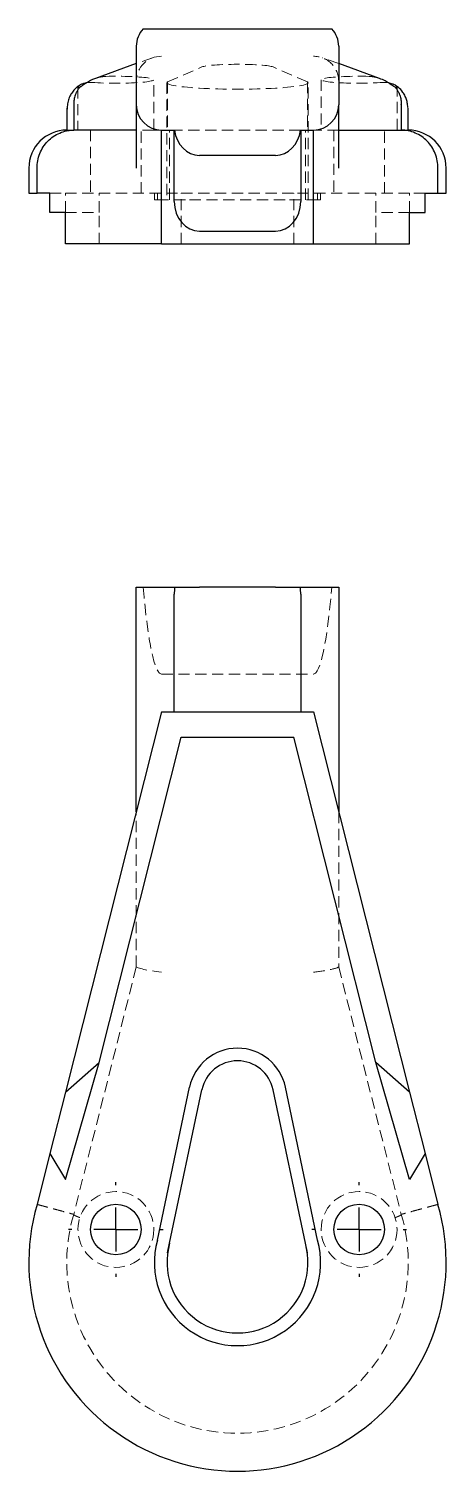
# Model space of a CAD drawing. Header units: millimetres. Extents: x 59 to 235, y 7 to 170.
# Drawn here: x 59.4 to 106.6, y 7 to 170.2 of the extents above.
import ezdxf

# ---------------------------------------------------------------- set-up
doc = ezdxf.new("R2010")
doc.units = ezdxf.units.MM
doc.linetypes.add('HIDDEN', pattern=[1.905, 1.27, -0.635])
doc.layers.add('10', color=7, linetype='Continuous')

# ---------------------------------------------------------------- blocks, each defined once
blk = doc.blocks.new('SW_CENTERMARKSYMBOL_0')
at = {"layer": '10', "color": 0}
for p, q in [((0, 5), (0, 5.36)), ((0, 0), (0, 2.5)), ((-5, 0), (-5.36, 0)), ((0, 0), (-2.5, 0)), ((0, 0), (0, -2.5)), ((0, 0), (2.5, 0)), ((5, 0), (5.36, 0)), ((0, -5), (0, -5.36))]:
    blk.add_line(p, q, dxfattribs=at)
blk = doc.blocks.new('SW_CENTERMARKSYMBOL_1')
at = {"layer": '10', "color": 0}
for p, q in [((0, 5), (0, 5.36)), ((0, 0), (0, 2.5)), ((-5, 0), (-5.36, 0)), ((0, 0), (-2.5, 0)), ((0, 0), (0, -2.5)), ((0, 0), (2.5, 0)), ((5, 0), (5.36, 0)), ((0, -5), (0, -5.36))]:
    blk.add_line(p, q, dxfattribs=at)

msp = doc.modelspace()

# ---------------------------------------------------------------- linework, layer by layer
at = {"color": 7, "linetype": 'Continuous', "lineweight": 25}
for p, q in [((72.33, 170.17), (93.67, 170.17)), ((71.55, 168.19), (71.55, 161.58)), ((94.45, 168.19), (94.45, 161.58)), ((71.55, 166.23), (66.92, 164.55)), ((99.08, 164.56), (94.45, 166.23)), ((64.47, 161.63), (64.47, 161.62)), ((64.47, 161.62), (64.47, 158.72)), ((71.55, 161.58), (71.55, 154.42)), ((94.45, 154.42), (94.45, 161.58)), ((101.53, 161.62), (101.53, 161.63)), ((101.53, 161.62), (101.53, 158.72)), ((63.68, 161.19), (63.68, 158.72)), ((102.32, 158.72), (102.32, 161.19)), ((63.68, 158.72), (64.47, 158.72)), ((71.55, 158.72), (64.47, 158.72)), ((74.41, 158.72), (75.87, 158.72)), ((74.41, 145.83), (74.41, 158.72)), ((75.84, 150.62), (75.84, 158.72)), ((90.13, 158.72), (91.59, 158.72)), ((90.16, 158.72), (90.16, 150.62)), ((91.59, 145.83), (91.59, 158.72)), ((94.45, 158.72), (101.53, 158.72)), ((101.53, 158.72), (102.32, 158.72)), ((87.29, 155.85), (78.71, 155.85)), ((59.39, 154.42), (59.39, 151.56)), ((60.32, 151.56), (60.32, 154.42)), ((105.68, 151.56), (105.68, 154.42)), ((106.61, 151.56), (106.61, 154.42)), ((59.39, 151.56), (60.32, 151.56)), ((61.78, 151.56), (60.32, 151.56)), ((61.78, 149.41), (61.78, 151.56)), ((104.22, 151.56), (105.68, 151.56)), ((104.22, 149.41), (104.22, 151.56)), ((105.68, 151.56), (106.61, 151.56)), ((63.53, 149.41), (61.78, 149.41)), ((63.53, 145.83), (63.53, 149.41)), ((102.47, 149.41), (104.22, 149.41)), ((102.47, 145.83), (102.47, 149.41)), ((87.29, 147.26), (78.71, 147.26)), ((74.41, 145.83), (63.53, 145.83)), ((74.41, 145.83), (91.59, 145.83)), ((91.59, 145.83), (102.47, 145.83)), ((71.55, 107), (74.41, 107)), ((71.55, 81.57), (71.55, 107)), ((74.41, 107), (75.87, 107)), ((75.84, 92.89), (75.84, 106.2)), ((75.87, 107), (78.71, 107)), ((87.29, 107), (78.71, 107)), ((87.29, 107), (90.13, 107)), ((90.13, 107), (91.59, 107)), ((90.16, 106.2), (90.16, 92.89)), ((91.59, 107), (94.45, 107)), ((94.45, 107), (94.45, 81.57)), ((74.41, 92.89), (63.53, 49.87)), ((74.41, 92.89), (91.59, 92.89)), ((91.59, 92.89), (102.47, 49.87)), ((67.33, 53.23), (76.64, 90.03)), ((76.64, 90.03), (89.36, 90.03)), ((98.67, 53.23), (89.36, 90.03)), ((63.53, 49.87), (67.33, 53.23)), ((63.53, 40), (67.33, 53.23)), ((102.47, 49.87), (98.67, 53.23)), ((102.47, 40), (98.67, 53.23)), ((63.53, 49.87), (61.78, 42.93)), ((73.93, 33.14), (77.58, 50.45)), ((75.32, 32.79), (78.98, 50.15)), ((90.68, 32.79), (87.02, 50.15)), ((92.07, 33.14), (88.42, 50.45)), ((102.47, 49.87), (104.22, 42.93)), ((61.78, 42.93), (60.32, 37.18)), ((61.78, 42.93), (63.53, 40)), ((104.22, 42.93), (102.47, 40)), ((104.22, 42.93), (105.68, 37.18)), ((75.09, 31.71), (75.32, 32.79)), ((90.91, 31.71), (90.68, 32.79))]:
    msp.add_line(p, q, dxfattribs=at)
at = {"color": 7, "linetype": 'HIDDEN', "lineweight": 18}
for p, q in [((73.4, 166.9), (71.55, 166.23)), ((94.45, 166.23), (92.6, 166.9)), ((75.09, 164.17), (78.98, 165.86)), ((90.91, 164.17), (87.02, 165.86)), ((64.95, 163.57), (64.95, 158.72)), ((73.53, 158.72), (73.53, 164.41)), ((75.02, 164.07), (75.02, 150.84)), ((75.09, 164.17), (75.09, 158.72)), ((90.91, 164.17), (90.91, 158.72)), ((90.98, 150.84), (90.98, 164.07)), ((92.47, 164.41), (92.47, 158.72)), ((101, 163.67), (100.88, 163.75)), ((101.05, 158.72), (101.05, 163.57)), ((102.27, 161.09), (102.26, 161.3)), ((66.38, 158.72), (66.38, 151.56)), ((73.53, 158.72), (71.55, 158.72)), ((72.1, 151.56), (72.1, 158.72)), ((74.41, 158.72), (73.53, 158.72)), ((75.32, 150.84), (75.32, 158.72)), ((90.13, 158.72), (75.87, 158.72)), ((90.68, 150.84), (90.68, 158.72)), ((92.47, 158.72), (91.59, 158.72)), ((94.45, 158.72), (92.47, 158.72)), ((93.9, 158.72), (93.9, 151.56)), ((99.62, 151.56), (99.62, 158.72)), ((61.78, 151.56), (63.53, 151.56)), ((63.53, 151.56), (67.33, 151.56)), ((63.53, 149.41), (63.53, 151.56)), ((67.33, 151.56), (76.64, 151.56)), ((67.33, 149.41), (67.33, 151.56)), ((73.59, 151.56), (73.59, 150.84)), ((73.59, 150.84), (73.93, 150.84)), ((73.93, 150.84), (73.93, 151.56)), ((73.93, 150.84), (77.58, 150.84)), ((76.64, 145.83), (76.64, 151.56)), ((76.64, 151.56), (89.36, 151.56)), ((77.58, 150.84), (88.42, 150.84)), ((92.07, 150.84), (88.42, 150.84)), ((89.36, 145.83), (89.36, 151.56)), ((98.67, 151.56), (89.36, 151.56)), ((92.07, 150.84), (92.07, 151.56)), ((92.07, 150.84), (92.41, 150.84)), ((92.41, 150.84), (92.41, 151.56)), ((102.47, 151.56), (98.67, 151.56)), ((98.67, 149.41), (98.67, 151.56)), ((102.47, 149.41), (102.47, 151.56)), ((104.22, 151.56), (102.47, 151.56)), ((63.53, 149.41), (67.33, 149.41)), ((67.33, 145.83), (67.33, 149.41)), ((98.67, 145.83), (98.67, 149.41)), ((102.47, 149.41), (98.67, 149.41)), ((74.41, 97.18), (91.59, 97.18)), ((71.55, 64.05), (71.55, 81.57)), ((94.45, 81.57), (94.45, 64.05)), ((71.55, 64.05), (64.47, 36.05)), ((71.55, 64.05), (71.55, 64.05)), ((94.45, 64.05), (101.53, 36.05)), ((94.45, 64.05), (94.45, 64.05))]:
    msp.add_line(p, q, dxfattribs=at)
for centre in [(69.24, 34.34), (96.76, 34.34)]:
    msp.add_circle(centre, 4.29, dxfattribs=at)
at = {"color": 7, "linetype": 'Continuous', "lineweight": 25}
for centre in [(69.24, 34.34), (96.76, 34.34)]:
    msp.add_circle(centre, 2.86, dxfattribs=at)
for centre, radius, start, end in [((74.41, 161.58), 2.86, 180, 270), ((91.59, 161.58), 2.86, 270, 0), ((63.68, 154.42), 4.29, 90, 180), ((102.32, 154.42), 4.29, 0, 90), ((83, 49.31), 5.54, 11.8936, 168.1064), ((83, 49.31), 4.11, 11.8936, 168.1064), ((83, 30.61), 23.61, 163.8505, 16.1495), ((83, 30.61), 9.41, 164.4402, 15.5598), ((83, 30.61), 7.98, 164.1249, 15.8751)]:
    msp.add_arc(centre, radius, start, end, dxfattribs=at)
at = {"color": 7, "linetype": 'HIDDEN', "lineweight": 18}
msp.add_arc((83, 30.61), 19.32, 163.6438, 16.3562, dxfattribs=at)
at = {"color": 7, "linetype": 'Continuous', "lineweight": 25}
for centre, major_axis, ratio, start_param, end_param in [((74.41, 168.19), (0, -2.88), 0.995825, 3.955332, 4.712389), ((91.59, 168.19), (0, 2.88), 0.995825, 4.712389, 5.469446), ((78.71, 159.2), (0, -3.35), 0.854169, 4.858742, 6.283185), ((87.29, 159.2), (0, 3.35), 0.854169, 3.141593, 4.566036), ((78.71, 150.62), (0, -3.35), 0.854169, 4.712389, 6.283185), ((87.29, 150.62), (0, 3.35), 0.854169, 3.141593, 4.712389), ((78.71, 106.2), (0, -5.51), 0.519995, 4.566036, 4.712389), ((87.29, 106.2), (0, 5.51), 0.519995, 4.712389, 4.858742)]:
    msp.add_ellipse(centre, major_axis=major_axis, ratio=ratio, start_param=start_param, end_param=end_param, dxfattribs=at)
at = {"color": 7, "linetype": 'HIDDEN', "lineweight": 18}
for centre, major_axis, ratio, start_param, end_param in [((74.41, 164.22), (2.35, -1.65), 0.987984, 2.176657, 3.747453), ((91.59, 164.22), (2.35, 1.65), 0.987984, 5.677324, 7.248121), ((69.24, 164.41), (4.29, 0), 0.091667, 4.038079, 8.123088), ((83, 165.78), (4.11, 0), 0.091667, 0.207583, 2.93401), ((96.76, 164.41), (4.29, 0), 0.091667, 1.30169, 5.386699), ((83, 164.07), (7.98, 0), 0.091667, 3.003499, 6.421279), ((74.41, 128.54), (0, -31.36), 0.091284, 5.469446, 6.283185), ((91.59, 128.54), (0, 31.36), 0.091284, 3.141593, 3.955332), ((74.41, 63.7), (2.86, -0.36), 0.089902, 3.152784, 4.72358), ((91.59, 63.7), (2.86, 0.36), 0.089902, 4.701197, 6.271994)]:
    msp.add_ellipse(centre, major_axis=major_axis, ratio=ratio, start_param=start_param, end_param=end_param, dxfattribs=at)
at = {"color": 7, "linetype": 'Continuous', "lineweight": 25}
for points, knots in [([(65.17, 163.8), (65.13, 163.78), (64.88, 163.65), (64.54, 163.32), (64.16, 162.82), (63.91, 162.3), (63.75, 161.73), (63.73, 161.3), (63.73, 161.09)], [0, 0, 0, 0, 0.069269, 0.351287, 0.54051, 0.711169, 0.863947, 1, 1, 1, 1]), ([(65.16, 163.56), (65.13, 163.53), (65.06, 163.45), (64.97, 163.33), (64.89, 163.2), (64.82, 163.07), (64.75, 162.94), (64.69, 162.81), (64.62, 162.63), (64.55, 162.42), (64.5, 162.15), (64.47, 161.89), (64.47, 161.71), (64.47, 161.63)], [0, 0, 0, 0, 0.072729, 0.144972, 0.216731, 0.288005, 0.358794, 0.429098, 0.498918, 0.625454, 0.751146, 0.875995, 1, 1, 1, 1]), ([(65.16, 163.56), (65.11, 163.55), (65, 163.51), (64.94, 163.54), (64.95, 163.62), (65.04, 163.73), (65.23, 163.87), (65.52, 163.99), (65.77, 164.06), (65.94, 164.08), (65.96, 164.08)], [0, 0, 0, 0, 0.130842, 0.265714, 0.396453, 0.53001, 0.682685, 0.838999, 0.977644, 1, 1, 1, 1]), ([(66.92, 164.55), (66.78, 164.49), (66.44, 164.37), (66, 164.11), (65.57, 163.83), (65.31, 163.65), (65.19, 163.58), (65.16, 163.56)], [0, 0, 0, 0, 0.172751, 0.414964, 0.658047, 0.908258, 1, 1, 1, 1]), ([(100.84, 163.56), (100.75, 163.62), (100.58, 163.72), (100.19, 163.99), (99.71, 164.29), (99.29, 164.47), (99.08, 164.56)], [0, 0, 0, 0, 0.232621, 0.474458, 0.734029, 1, 1, 1, 1]), ([(100.04, 164.08), (100.12, 164.06), (100.33, 164.04), (100.6, 163.94), (100.85, 163.81), (101.01, 163.67), (101.07, 163.56), (101.02, 163.51), (100.9, 163.55), (100.84, 163.56)], [0, 0, 0, 0, 0.086515, 0.223657, 0.363665, 0.525302, 0.691522, 0.842773, 1, 1, 1, 1]), ([(100.84, 163.56), (100.87, 163.53), (100.94, 163.45), (101.03, 163.33), (101.11, 163.2), (101.18, 163.07), (101.25, 162.94), (101.31, 162.81), (101.38, 162.63), (101.45, 162.42), (101.5, 162.15), (101.53, 161.89), (101.53, 161.71), (101.53, 161.63)], [0, 0, 0, 0, 0.072352, 0.144512, 0.216377, 0.287846, 0.358821, 0.429209, 0.498919, 0.625634, 0.751799, 0.876785, 1, 1, 1, 1]), ([(102.26, 161.3), (102.26, 161.39), (102.25, 161.67), (102.16, 162.09), (101.98, 162.57), (101.67, 163.08), (101.34, 163.46), (101.07, 163.63), (101, 163.67)], [0, 0, 0, 0, 0.064702, 0.206094, 0.377349, 0.579678, 0.897284, 1, 1, 1, 1]), ([(60.32, 154.42), (60.32, 154.7), (60.35, 154.98), (60.45, 155.53), (60.53, 155.8), (60.74, 156.32), (60.87, 156.57), (61.17, 157.04), (61.34, 157.26), (61.73, 157.66), (61.93, 157.83), (62.39, 158.15), (62.63, 158.28), (63.13, 158.49), (63.39, 158.58), (63.79, 158.66), (63.92, 158.68), (64.19, 158.71), (64.33, 158.72), (64.47, 158.72)], [0, 0, 0, 0, 0.125, 0.125, 0.25, 0.25, 0.375, 0.375, 0.5, 0.5, 0.625, 0.625, 0.75, 0.75, 0.875, 0.875, 0.9375, 0.9375, 1, 1, 1, 1]), ([(105.68, 154.42), (105.68, 154.7), (105.65, 154.98), (105.55, 155.53), (105.47, 155.8), (105.26, 156.32), (105.13, 156.57), (104.83, 157.04), (104.66, 157.26), (104.27, 157.66), (104.07, 157.83), (103.61, 158.15), (103.37, 158.28), (102.87, 158.49), (102.61, 158.58), (102.21, 158.66), (102.08, 158.68), (101.81, 158.71), (101.67, 158.72), (101.53, 158.72)], [0, 0, 0, 0, 0.125, 0.125, 0.25, 0.25, 0.375, 0.375, 0.5, 0.5, 0.625, 0.625, 0.75, 0.75, 0.875, 0.875, 0.9375, 0.9375, 1, 1, 1, 1])]:
    msp.add_open_spline(points, degree=3, knots=knots, dxfattribs=at)
at = {"color": 7, "linetype": 'HIDDEN', "lineweight": 18}
for points, knots in [([(65.96, 164.08), (66.07, 164.09), (66.26, 164.12), (66.48, 164.1), (66.56, 164.1)], [0, 0, 0, 0, 0.624094, 1, 1, 1, 1]), ([(68.1, 164.79), (67.92, 164.77), (67.57, 164.75), (67.17, 164.65), (66.97, 164.57), (66.92, 164.55)], [0, 0, 0, 0, 0.419561, 0.853406, 1, 1, 1, 1]), ([(99.08, 164.56), (99.07, 164.56), (98.94, 164.62), (98.61, 164.7), (98.21, 164.77), (97.97, 164.78), (97.9, 164.79)], [0, 0, 0, 0, 0.002559, 0.416478, 0.840957, 1, 1, 1, 1]), ([(99.44, 164.1), (99.6, 164.11), (99.82, 164.12), (99.99, 164.08), (100.04, 164.08)], [0, 0, 0, 0, 0.713542, 1, 1, 1, 1]), ([(63.72, 161.19), (63.7, 161.16), (63.67, 161.13), (63.73, 161.1), (63.73, 161.1)], [0, 0, 0, 0, 0.9575428, 1, 1, 1, 1]), ([(60.32, 37.18), (60.32, 37.18), (60.35, 37.17), (60.45, 37.14), (60.53, 37.12), (60.74, 37.06), (60.87, 37.03), (61.17, 36.95), (61.34, 36.9), (61.73, 36.8), (61.93, 36.74), (62.39, 36.62), (62.63, 36.55), (63.13, 36.42), (63.39, 36.34), (63.79, 36.24), (63.92, 36.2), (64.19, 36.12), (64.33, 36.09), (64.47, 36.05)], [0, 0, 0, 0, 0.125, 0.125, 0.25, 0.25, 0.375, 0.375, 0.5, 0.5, 0.625, 0.625, 0.75, 0.75, 0.875, 0.875, 0.9375, 0.9375, 1, 1, 1, 1]), ([(65.16, 35.68), (65.13, 35.69), (65.06, 35.72), (64.97, 35.75), (64.89, 35.79), (64.82, 35.82), (64.75, 35.85), (64.69, 35.88), (64.62, 35.92), (64.55, 35.95), (64.5, 35.99), (64.47, 36.03), (64.47, 36.04), (64.47, 36.05)], [0, 0, 0, 0, 0.072729, 0.144972, 0.216731, 0.288005, 0.358794, 0.429098, 0.498918, 0.625454, 0.751146, 0.875995, 1, 1, 1, 1]), ([(100.84, 35.68), (100.87, 35.69), (100.94, 35.72), (101.03, 35.75), (101.11, 35.79), (101.18, 35.82), (101.25, 35.85), (101.31, 35.88), (101.38, 35.92), (101.45, 35.95), (101.5, 35.99), (101.53, 36.03), (101.53, 36.04), (101.53, 36.05)], [0, 0, 0, 0, 0.072352, 0.144512, 0.216377, 0.287846, 0.358821, 0.429209, 0.498919, 0.625634, 0.751799, 0.876785, 1, 1, 1, 1]), ([(105.68, 37.18), (105.68, 37.18), (105.65, 37.17), (105.55, 37.14), (105.47, 37.12), (105.26, 37.06), (105.13, 37.03), (104.83, 36.95), (104.66, 36.9), (104.27, 36.8), (104.07, 36.74), (103.61, 36.62), (103.37, 36.55), (102.87, 36.42), (102.61, 36.34), (102.21, 36.24), (102.08, 36.2), (101.81, 36.12), (101.67, 36.09), (101.53, 36.05)], [0, 0, 0, 0, 0.125, 0.125, 0.25, 0.25, 0.375, 0.375, 0.5, 0.5, 0.625, 0.625, 0.75, 0.75, 0.875, 0.875, 0.9375, 0.9375, 1, 1, 1, 1])]:
    msp.add_open_spline(points, degree=3, knots=knots, dxfattribs=at)

# ---------------------------------------------------------------- block references
at = {"layer": '10'}
for name, p in [('SW_CENTERMARKSYMBOL_1', (69.24, 34.34)), ('SW_CENTERMARKSYMBOL_0', (96.76, 34.34))]:
    msp.add_blockref(name, p, dxfattribs=at)

doc.saveas('drawing.dxf')
